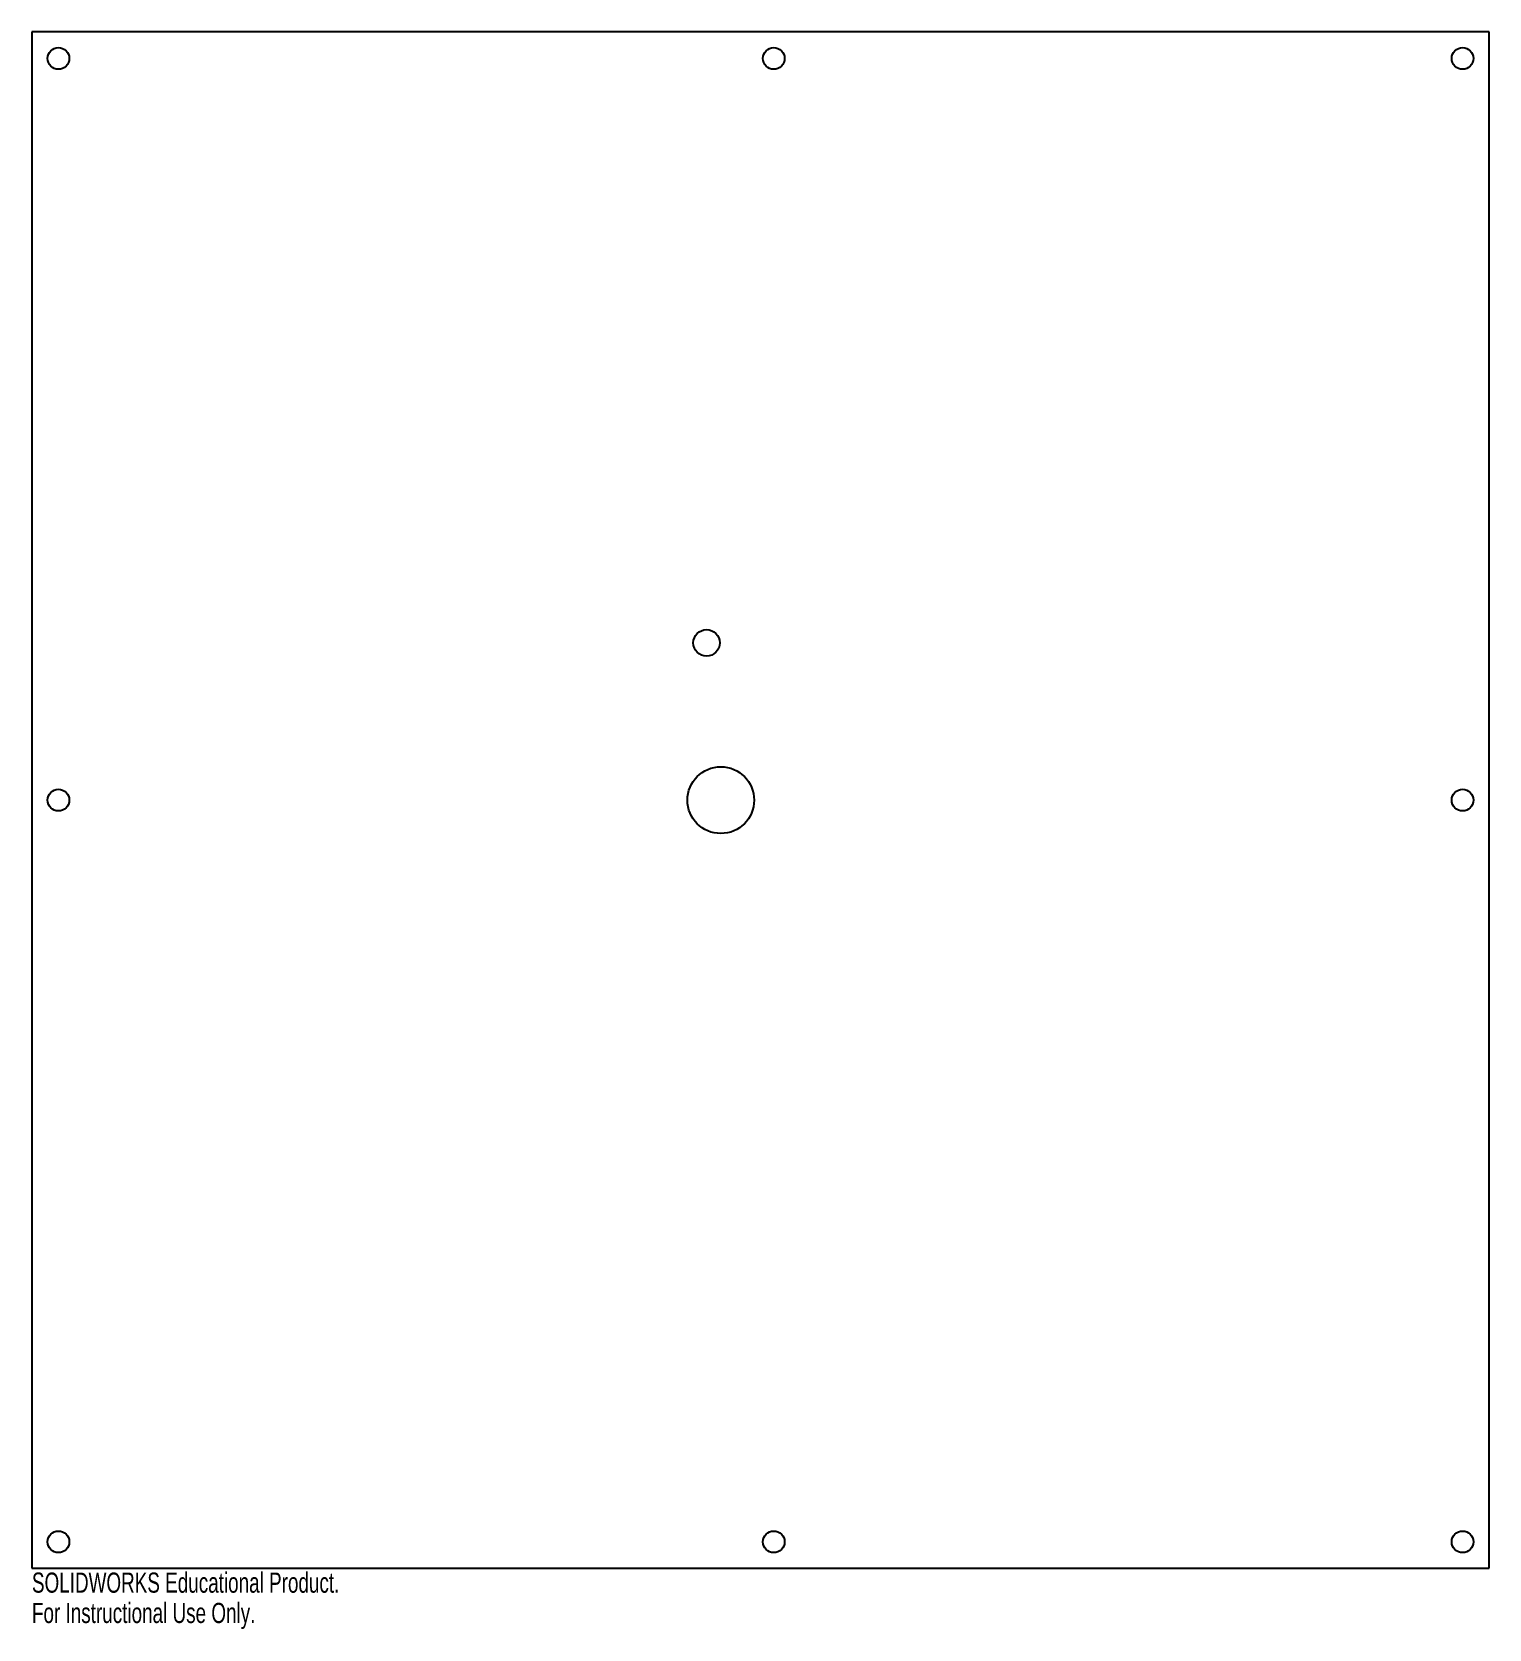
# Model space of a CAD drawing. Header units: inches. Extents: x 0.8 to 14.5, y -0.6 to 14.5.
import ezdxf

# ---------------------------------------------------------------- set-up
doc = ezdxf.new("R2010")
doc.units = ezdxf.units.IN
doc.header["$MEASUREMENT"] = 0
doc.styles.add('SLDTEXTSTYLE0', font='TXT', dxfattribs={"width": 0.7})

msp = doc.modelspace()

# ---------------------------------------------------------------- linework, layer by layer
at = {"color": 7, "linetype": 'Continuous', "lineweight": 25}
for p, q in [((14.5, 14.5), (0.75, 14.5)), ((0.75, 14.5), (0.75, 0)), ((14.5, 0), (14.5, 14.5)), ((0.75, 0), (14.5, 0))]:
    msp.add_line(p, q, dxfattribs=at)
for centre, radius in [((1, 14.25), 0.102), ((7.75, 14.25), 0.102), ((14.25, 14.25), 0.102), ((7.116, 8.734), 0.125), ((7.25, 7.25), 0.315), ((1, 7.25), 0.102), ((14.25, 7.25), 0.102), ((1, 0.25), 0.102), ((7.75, 0.25), 0.102), ((14.25, 0.25), 0.102)]:
    msp.add_circle(centre, radius, dxfattribs=at)

# ---------------------------------------------------------------- texts
at = {"color": 7, "linetype": 'Continuous', "char_height": 0.1903, "attachment_point": 1, "style": 'SLDTEXTSTYLE0'}
for s, insert in [('SOLIDWORKS Educational Product.', (0.75, -0.04)), ('For Instructional Use Only.', (0.75, -0.326))]:
    msp.add_mtext(s, dxfattribs=dict(at, insert=insert))

doc.saveas('drawing.dxf')
